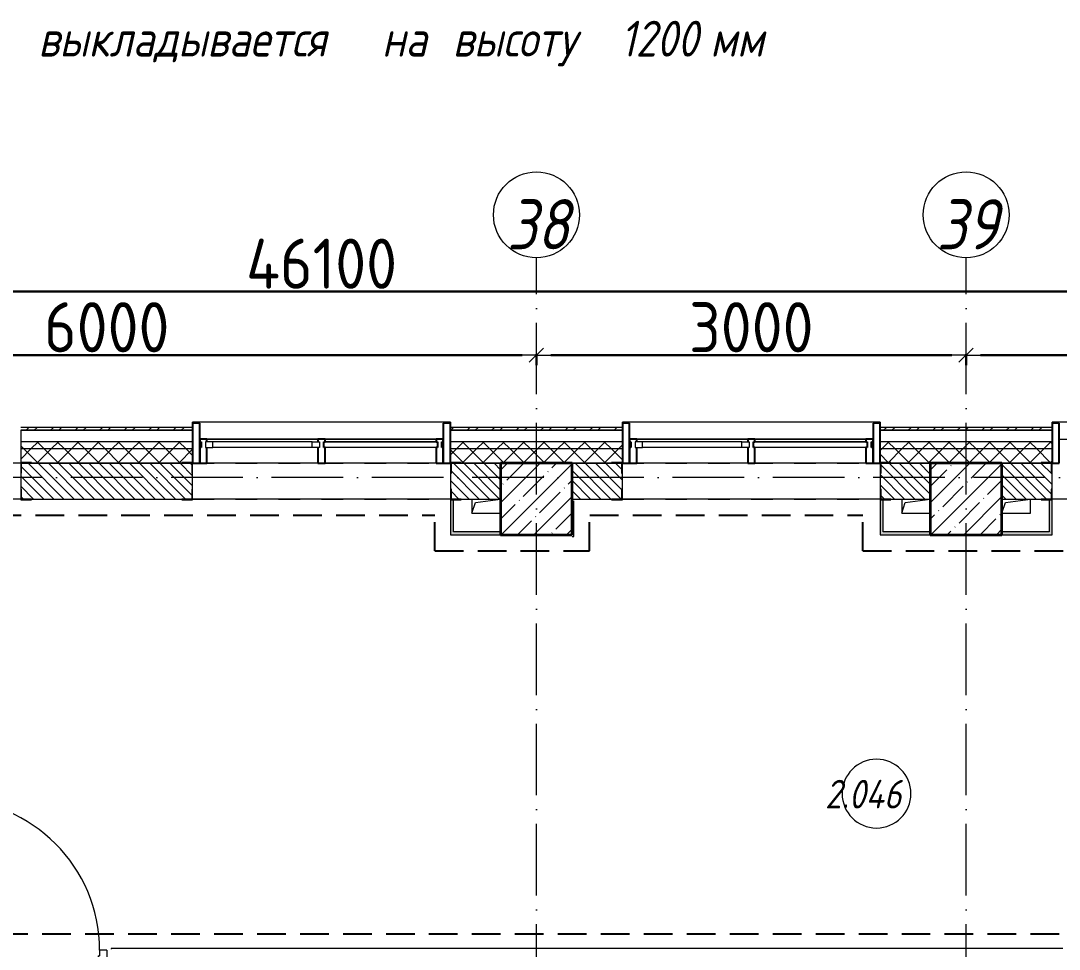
# Model space of a CAD drawing. Header units: millimetres. Extents: x -213536 to 1564669, y -45299 to 942238.
# Drawn here: x -161267 to -154017, y 191833 to 198317 of the extents above; entities that cross this region are included whole.
import ezdxf

# ---------------------------------------------------------------- set-up
doc = ezdxf.new("R2010")
doc.units = ezdxf.units.MM
for name, pattern in [('50_200_ШТРИХ_1Т_ш5_п1_п1_', [700, 500, -100, 0, -100]), ('Штрих короткий', [300, 150, -150]), ('Штриховая _2 мм - 1 мм_', [300, 200, -100])]:
    doc.linetypes.add(name, pattern=pattern)
for name, color, linetype, lineweight in [('0-1', 7, 'Continuous', 5), ('0-2', 7, 'Continuous', 9), ('Импосты витража', 7, 'Continuous', 9), ('Импосты витража-1', 7, 'Continuous', 25), ('Каркас_Импост', 7, 'Continuous', 13), ('Каркас_Импост-1', 7, 'Continuous', 9), ('Марки помещений', 7, 'Continuous', 9), ('Несущие колонны', 7, 'Continuous', 9), ('Несущие колонны-1', 7, 'Continuous', 35), ('Обобщенные модели', 7, 'Continuous', 9), ('Общие ребра', 7, 'Continuous', 9), ('Окна', 7, 'Continuous', 9), ('Оси', 7, 'Continuous', 9), ('Оси-1', 7, 'Continuous', 20), ('Оси-2', 7, '50_200_ШТРИХ_1Т_ш5_п1_п1_', 9), ('Остекление-1', 7, 'Continuous', 9), ('Открывание-1', 7, 'Continuous', 9), ('Панель', 7, 'Continuous', 13), ('Перемычка-1', 7, 'Штрих короткий', 9), ('Размеры', 7, 'Continuous', 15), ('Стены', 7, 'Continuous', 9), ('Стены-1', 7, 'Continuous', 13), ('Текстовые примечания', 7, 'Continuous', 9), ('Штриховка разреза-1', 7, 'Continuous', 9)]:
    doc.layers.add(name, color=color, linetype=linetype, lineweight=lineweight)
doc.layers.add('СТ-1_1', color=7, linetype='Штриховая _2 мм - 1 мм_', lineweight=90, true_color=0x888888)
doc.layers.add('Штриховка разреза-3', color=7, linetype='Continuous', lineweight=9, true_color=0x0080ff)
doc.layers.get('0-2').off()
doc.styles.add('ISOCPEUR_I_1', font='isocpeui.ttf', dxfattribs={"width": 0.85, "height": 2.5})
doc.styles.add('ISOCPEUR_I_2', font='isocpeui.ttf', dxfattribs={"width": 0.85, "height": 2.3})
doc.styles.add('СПДС', font='isocpeur.ttf', dxfattribs={"width": 0.9})
doc.dimstyles.new('Размера А3', dxfattribs={"dimtxt": 200, "dimasz": 100, "dimexe": 70, "dimexo": 100, "dimgap": 20, "dimtad": 1, "dimdec": 0, "dimrnd": 10, "dimzin": 0, "dimdsep": 46, "dimtxsty": 'СПДС', "dimblk": 'ARROWHEAD_6', "dimcen": 1, "dimclrd": 256, "dimclre": 256, "dimclrt": 256, "dimazin": 0, "dimtfac": 1, "dimtdec": 0, "dimtmove": 2, "dimatfit": 3, "dimfxl": 1, "dimtolj": 1, "dimtzin": 0, "dimarcsym": 0})
pattern_1 = [(45, (0, 0), (-70.71068, 70.71068), []), (135, (0, 0), (-70.71068, -70.71068), [])]
pattern_2 = [(135, (0, 0), (-35.35534, -35.35534), [])]

# ---------------------------------------------------------------- blocks, each defined once
blk = doc.blocks.new('BSC_Колонна _Прямоугольная - 500х500-V128-АИ2_02_План отделки стен 2-го этажа _Часть 2_')
at = {"layer": 'Несущие колонны'}
h = blk.add_hatch(dxfattribs=at)
h.set_pattern_fill('FP_127', color=256, style=0, pattern_type=2)
h.set_pattern_definition([(45, (-55950, -11050), (-114.04925, 114.04925), []), (45, (-55835.95, -11050), (-114.04925, 114.04925), [201.613, -40.323, 3.353, -36.97])])
h.paths.add_polyline_path([(-250, -250), (250, -250), (250, 250), (-250, 250)], flags=0)
at = {"layer": 'Несущие колонны-1'}
for p, q in [((250, 250), (-250, 250)), ((-250, 250), (-250, -250)), ((250, -250), (250, 250)), ((-250, -250), (250, -250))]:
    blk.add_line(p, q, dxfattribs=at)
blk = doc.blocks.new('Проем_Дверь_Прямоугольный - 1800х2700h_оконные проемы-25805030-АИ2_02_План отделки стен 2-го этажа _Часть 2_')
at = {"layer": 'Перемычка-1'}
for p, q in [((900, 125), (-900, 125)), ((900, -125), (-900, -125))]:
    blk.add_line(p, q, dxfattribs=at)
blk = doc.blocks.new('PNS_Панель прямоугольная2 - Нр_Стекло - 40мм-26243474-АИ2_02_План отделки стен 2-го этажа _Часть 2_')
at = {"layer": 'Каркас_Импост'}
for p, q in [((-397.5, 0), (-397.5, 40)), ((-397.5, 40), (-347.5, 40)), ((-347.5, 40), (-347.5, 0)), ((397.5, 40), (347.5, 40)), ((347.5, 40), (347.5, 0)), ((397.5, 0), (397.5, 40)), ((-347.5, 0), (-397.5, 0)), ((347.5, 0), (397.5, 0))]:
    blk.add_line(p, q, dxfattribs=at)
at = {"layer": 'Каркас_Импост-1'}
for p, q in [((-347.5, 40), (347.5, 40)), ((-347.5, 0), (347.5, 0))]:
    blk.add_line(p, q, dxfattribs=at)
blk = doc.blocks.new('Прямоугольный импост - Импост структурный с накладкой - 150мм-25647633-АИ2_02_План отделки стен 2-го этажа _Часть 2_')
at = {"layer": 'Импосты витража-1'}
for p, q in [((-25, 0), (-25, 17)), ((-25, 17), (25, 17)), ((-15, 0), (-25, 0)), ((-15, -40), (-15, 0)), ((25, 17), (25, 0)), ((-25, -150), (-25, -40)), ((-25, -40), (-15, -40)), ((25, -40), (25, -150)), ((25, -150), (-25, -150))]:
    blk.add_line(p, q, dxfattribs=at)
blk = doc.blocks.new('Прямоугольный импост - Импост структурный с накладкой - 150мм-25647642-АИ2_02_План отделки стен 2-го этажа _Часть 2_')
at = {"layer": 'Импосты витража'}
for p, q in [((42475, -100), (43250, -100)), ((42475, -267), (43250, -267))]:
    blk.add_line(p, q, dxfattribs=at)
blk = doc.blocks.new('Прямоугольный импост - Импост структурный с накладкой - 150мм-V150-АИ2_02_План отделки стен 2-го этажа _Часть 2_')
at = {"layer": 'Импосты витража-1'}
for p, q in [((-25, 0), (-25, 17)), ((-25, 17), (25, 17)), ((25, 0), (15, 0)), ((15, 0), (15, -40)), ((25, 17), (25, 0)), ((-25, -150), (-25, -40)), ((15, -40), (25, -40)), ((25, -40), (25, -150)), ((25, -150), (-25, -150))]:
    blk.add_line(p, q, dxfattribs=at)
blk = doc.blocks.new('PNS_Панель прямоугольная1 - Нр_Стекло - 40мм-25259299-АИ2_02_План отделки стен 2-го этажа _Часть 2_')
at = {"layer": 'Остекление-1'}
for p, q in [((-387.5, 40), (387.5, 40)), ((-397.5, 0), (397.5, 0)), ((387.5, 0), (-387.5, 0))]:
    blk.add_line(p, q, dxfattribs=at)
blk = doc.blocks.new('Прямоугольный импост - Импост структурный с накладкой - 150мм-25647644-АИ2_02_План отделки стен 2-го этажа _Часть 2_')
at = {"layer": 'Импосты витража-1'}
for p, q in [((-25, 0), (-25, 17)), ((-25, 17), (25, 17)), ((-15, 0), (-25, 0)), ((-15, -40), (-15, 0)), ((25, 0), (15, 0)), ((15, 0), (15, -40)), ((25, 17), (25, 0)), ((-25, -150), (-25, -40)), ((-25, -40), (-15, -40)), ((15, -40), (25, -40)), ((25, -40), (25, -150)), ((25, -150), (-25, -150))]:
    blk.add_line(p, q, dxfattribs=at)
blk = doc.blocks.new('Прямоугольный импост - Откос НВФ_50х280 мм-25993834-АИ2_02_План отделки стен 2-го этажа _Часть 2_')
at = {"layer": 'Импосты витража-1'}
for p, q in [((-50, 130), (0, 130)), ((-50, -150), (-50, 130)), ((0, 130), (0, -144)), ((0, -150), (-50, -150))]:
    blk.add_line(p, q, dxfattribs=at)
blk = doc.blocks.new('Прямоугольный импост - Откос НВФ_50х280 мм-25993838-АИ2_02_План отделки стен 2-го этажа _Часть 2_')
at = {"layer": 'Импосты витража-1'}
for p, q in [((0, 130), (-50, 130)), ((-50, 130), (-50, -150)), ((0, -144), (0, 130)), ((-50, -150), (0, -150))]:
    blk.add_line(p, q, dxfattribs=at)
blk = doc.blocks.new('Прямоугольный импост - Откос НВФ_50х280 мм-25995271-АИ2_02_План отделки стен 2-го этажа _Часть 2_')
at = {"layer": 'Импосты витража-1'}
for p, q in [((-50, 130), (0, 130)), ((-50, -150), (-50, 130)), ((0, 130), (0, -144)), ((0, -150), (-50, -150))]:
    blk.add_line(p, q, dxfattribs=at)
blk = doc.blocks.new('Дверь_СКБ_1Ст_Внутренняя_ШЕР - СОШ_Д-17__Дв_1150x2100h_Лаборантские_ Инструментальные_EI30-28417851-АИ2_02_План отделки стен 2-го этажа _Часть 2_')
at = {"layer": 'Каркас_Импост'}
for p, q in [((-512.5, 100), (-562.5, 100)), ((-562.5, 100), (-562.5, 20)), ((-512.5, 100), (-512.5, 60)), ((587.5, 100), (537.5, 100)), ((537.5, 100), (537.5, 60)), ((587.5, 100), (587.5, 20)), ((-502.5, 20), (-562.5, 20)), ((-512.5, 60), (-502.5, 60)), ((-502.5, 60), (-502.5, 20)), ((527.5, 60), (537.5, 60)), ((527.5, 60), (527.5, 20)), ((587.5, 20), (527.5, 20))]:
    blk.add_line(p, q, dxfattribs=at)
at = {"layer": 'Открывание-1'}
blk.add_arc((-512.5, 100), 1050, 360, 90, dxfattribs=at)
at = {"layer": 'Панель'}
for p, q in [((-512.5, 1150), (-472.5, 1150)), ((-512.5, 1150), (-512.5, 100)), ((-472.5, 100), (-472.5, 1150)), ((-512.5, 100), (-472.5, 100))]:
    blk.add_line(p, q, dxfattribs=at)
blk = doc.blocks.new('Фахверк_СКБ_Уголок - 250_2700-27497298-АИ2_02_План отделки стен 2-го этажа _Часть 2_')
at = {"layer": 'Обобщенные модели'}
for p, q in [((200, 181), (125, 181)), ((125, 181), (125, 106)), ((131, 106), (131, 175)), ((131, 175), (200, 175)), ((200, 175), (200, 181)), ((125, 106), (131, 106)), ((131, -6), (125, -6)), ((125, -6), (125, -81)), ((131, -75), (131, -6)), ((125, -81), (200, -81)), ((200, -75), (131, -75)), ((200, -81), (200, -75))]:
    blk.add_line(p, q, dxfattribs=at)
blk = doc.blocks.new('AR_Отверстие прямоугольное _в плите_ - AR_Отверстие прямоугольное _в плите_-V208-АИ2_02_План отделки стен 2-го этажа _Часть 2_')
at = {"layer": 'Обобщенные модели'}
for p, q in [((-100, 50), (-100, -50)), ((-100, -50), (-75, 25)), ((-75, 25), (100, 50)), ((-100, -50), (100, -50))]:
    blk.add_line(p, q, dxfattribs=at)
blk = doc.blocks.new('AR_Отверстие прямоугольное _в плите_ - AR_Отверстие прямоугольное _в плите_-V209-АИ2_02_План отделки стен 2-го этажа _Часть 2_')
at = {"layer": 'Обобщенные модели'}
for p, q in [((-100, -50), (-75, 25)), ((-75, 25), (100, 50)), ((100, -50), (100, 50)), ((-100, -50), (100, -50))]:
    blk.add_line(p, q, dxfattribs=at)
blk = doc.blocks.new('Отлив_СКБ - Отлив витража_120_НВФ-31885689-АИ2_02_План отделки стен 2-го этажа _Часть 2_')
at = {"layer": 'Окна'}
for p, q in [((0, 113), (0, 120)), ((1800, 120), (0, 120)), ((1800, 120), (1800, 113)), ((50, 2), (1750, 2))]:
    blk.add_line(p, q, dxfattribs=at)
blk = doc.blocks.new('0125-Р-ОО-Ш2-АР-о_23_10_2024_rvt-1-АИ2_02_План отделки стен 2-го этажа _Часть 2_')
at = {"layer": 'Несущие колонны'}
h = blk.add_hatch(dxfattribs=at)
h.set_pattern_fill('FP_1', color=256, style=0, pattern_type=2)
h.set_pattern_definition([(45, (0, 0), (-114.04925, 114.04925), []), (45, (114.05, 0), (-114.04925, 114.04925), [201.612, -40.322, 3.353, -36.97])])
h.paths.add_polyline_path([(52806.7, 10800), (53200, 10800), (53200, 11300), (52700, 11300), (52700, 10800)], flags=0)
at = {"layer": 'Штриховка разреза-1'}
h = blk.add_hatch(dxfattribs=at)
h.set_pattern_fill('FP_80', color=256, style=0, pattern_type=2)
h.set_pattern_definition([(45, (0, 0), (-85.53659, 85.53659), []), (45, (57.02, 0), (-85.53659, 85.53659), [])])
h.paths.add_polyline_path([(74215, 11530), (74215, 11550), (70350, 11550), (70350, 11530), (72378.4, 11530)], flags=0)
h.paths.add_polyline_path([(68550, 11530), (68550, 11550), (67350, 11550), (67350, 11530), (67718.5, 11530)], flags=0)
h.paths.add_polyline_path([(65550, 11530), (65550, 11550), (64350, 11550), (64350, 11530), (64922.5, 11530)], flags=0)
h.paths.add_polyline_path([(62126.6, 11530), (62550, 11530), (62550, 11550), (61350, 11550), (61350, 11530)], flags=0)
h.paths.add_polyline_path([(58350, 11530), (59550, 11530), (59550, 11550), (58350, 11550)], flags=0)
h.paths.add_polyline_path([(56550, 11530), (56550, 11550), (55350, 11550), (55350, 11530), (56534.6, 11530)], flags=0)
h.paths.add_polyline_path([(53550, 11530), (53550, 11550), (52350, 11550), (52350, 11530), (53272.7, 11530)], flags=0)
h.paths.add_polyline_path([(50010.7, 11530), (50550, 11530), (50550, 11550), (49350, 11550), (49350, 11530)], flags=0)
h.paths.add_polyline_path([(47214.7, 11530), (47550, 11530), (47550, 11550), (46350, 11550), (46350, 11530), (46748.7, 11530)], flags=0)
h.paths.add_polyline_path([(44550, 11530), (44550, 11550), (43350, 11550), (43350, 11530), (44418.8, 11530)], flags=0)
h.paths.add_polyline_path([(40690.8, 11530), (41550, 11530), (41550, 11550), (40685, 11550), (40685, 11530)], flags=0)
h = blk.add_hatch(dxfattribs=at)
h.set_pattern_fill('FP_81', color=256, style=0, pattern_type=2)
h.set_pattern_definition(pattern_1)
h.paths.add_polyline_path([(76700, 11400), (76700, 11450), (70350, 11450), (70350, 11400), (76106.4, 11400)], flags=0)
h.paths.add_polyline_path([(67718.5, 11400), (68550, 11400), (68550, 11450), (67350, 11450), (67350, 11400)], flags=0)
h.paths.add_polyline_path([(64350, 11400), (65550, 11400), (65550, 11450), (64350, 11450)], flags=0)
h.paths.add_polyline_path([(61350, 11400), (62550, 11400), (62550, 11450), (61350, 11450)], flags=0)
h.paths.add_polyline_path([(59330.6, 11400), (59550, 11400), (59550, 11450), (58350, 11450), (58350, 11400)], flags=0)
h.paths.add_polyline_path([(53550, 11400), (53550, 11450), (52350, 11450), (52350, 11400), (53272.7, 11400)], flags=0)
h.paths.add_polyline_path([(56534.6, 11400), (56550, 11400), (56550, 11450), (55350, 11450), (55350, 11400), (55602.6, 11400)], flags=0)
h.paths.add_polyline_path([(50010.7, 11400), (50550, 11400), (50550, 11450), (49350, 11450), (49350, 11400)], flags=0)
h.paths.add_polyline_path([(47550, 11400), (47550, 11450), (46350, 11450), (46350, 11400), (47214.7, 11400)], flags=0)
h.paths.add_polyline_path([(44418.8, 11400), (44550, 11400), (44550, 11450), (43350, 11450), (43350, 11400), (43486.8, 11400)], flags=0)
h.paths.add_polyline_path([(41156.8, 11400), (41550, 11400), (41550, 11450), (40150, 11450), (40150, 11400), (40690.8, 11400)], flags=0)
h.paths.add_polyline_path([(38350, 11400), (38350, 11450), (37150, 11450), (37150, 11400), (37894.8, 11400)], flags=0)
h.paths.add_polyline_path([(29350, 11400), (29350, 11450), (26180, 11450), (26180, 11400), (29040.9, 11400)], flags=0)
h = blk.add_hatch(dxfattribs=at)
h.set_pattern_fill('FP_81', color=256, style=0, pattern_type=2)
h.set_pattern_definition(pattern_1)
h.paths.add_polyline_path([(74200, 11300), (76700, 11300), (76700, 11400), (70350, 11400), (70350, 11306), (70425, 11306), (70425, 11300), (73700, 11300)], flags=0)
h.paths.add_polyline_path([(68475, 11300), (68475, 11306), (68550, 11306), (68550, 11400), (67350, 11400), (67350, 11306), (67425, 11306), (67425, 11300), (67718.5, 11300)], flags=0)
h.paths.add_polyline_path([(65200, 11300), (65475, 11300), (65475, 11306), (65550, 11306), (65550, 11400), (64350, 11400), (64350, 11306), (64425, 11306), (64425, 11300), (64922.5, 11300)], flags=0)
h.paths.add_polyline_path([(62126.6, 11300), (62475, 11300), (62475, 11306), (62550, 11306), (62550, 11400), (61350, 11400), (61350, 11306), (61425, 11306), (61425, 11300), (61700, 11300)], flags=0)
h.paths.add_polyline_path([(58425, 11300), (59475, 11300), (59475, 11306), (59550, 11306), (59550, 11400), (58350, 11400), (58350, 11306), (58425, 11306)], flags=0)
h.paths.add_polyline_path([(55700, 11300), (56475, 11300), (56475, 11306), (56550, 11306), (56550, 11400), (55350, 11400), (55350, 11306), (55425, 11306), (55425, 11300), (55602.6, 11300)], flags=0)
h.paths.add_polyline_path([(52806.7, 11300), (53475, 11300), (53475, 11306), (53550, 11306), (53550, 11400), (52350, 11400), (52350, 11306), (52425, 11306), (52425, 11300), (52700, 11300)], flags=0)
h.paths.add_polyline_path([(50010.7, 11300), (50475, 11300), (50475, 11306), (50550, 11306), (50550, 11400), (49350, 11400), (49350, 11306), (49425, 11306), (49425, 11300)], flags=0)
h.paths.add_polyline_path([(47200, 11300), (47475, 11300), (47475, 11306), (47550, 11306), (47550, 11400), (46350, 11400), (46350, 11306), (46425, 11306), (46425, 11300), (46748.7, 11300)], flags=0)
h.paths.add_polyline_path([(44475, 11300), (44475, 11306), (44550, 11306), (44550, 11400), (43350, 11400), (43350, 11306), (43425, 11306), (43425, 11300), (44418.8, 11300)], flags=0)
h.paths.add_polyline_path([(41475, 11300), (41475, 11306), (41550, 11306), (41550, 11400), (40150, 11400), (40150, 11300), (41200, 11300)], flags=0)
h.paths.add_polyline_path([(38275, 11300), (38275, 11306), (38350, 11306), (38350, 11400), (37150, 11400), (37150, 11300), (37894.8, 11300)], flags=0)
h.paths.add_polyline_path([(29275, 11300), (29275, 11306), (29350, 11306), (29350, 11400), (26180, 11400), (26180, 11300), (29040.9, 11300)], flags=0)
h = blk.add_hatch(dxfattribs=at)
h.set_pattern_fill('FP_2', color=256, style=0, pattern_type=2)
h.set_pattern_definition(pattern_2)
h.paths.add_polyline_path([(52356, 11050), (52700, 11050), (52700, 11300), (52356, 11300), (52356, 11231), (52350, 11231), (52350, 11119), (52356, 11119), (52356, 11054.3)], flags=0)
h.paths.add_polyline_path([(49356, 11050), (50544, 11050), (50544, 11119), (50550, 11119), (50550, 11231), (50544, 11231), (50544, 11300), (49356, 11300), (49356, 11231), (49350, 11231), (49350, 11119), (49356, 11119), (49356, 11051.2)], flags=0)
h.paths.add_polyline_path([(47200, 11050), (47544, 11050), (47544, 11119), (47550, 11119), (47550, 11231), (47544, 11231), (47544, 11300), (47200, 11300)], flags=0)
h = blk.add_hatch(dxfattribs=at)
h.set_pattern_fill('FP_2', color=256, style=0, pattern_type=2)
h.set_pattern_definition(pattern_2)
h.paths.add_polyline_path([(55356, 11050), (55700, 11050), (55700, 11300), (55356, 11300), (55356, 11231), (55350, 11231), (55350, 11119), (55356, 11119), (55356, 11054.3)], flags=0)
h.paths.add_polyline_path([(53272.7, 11050), (53544, 11050), (53544, 11119), (53550, 11119), (53550, 11231), (53544, 11231), (53544, 11300), (53200, 11300), (53200, 11050)], flags=0)
h = blk.add_hatch(dxfattribs=at)
h.set_pattern_fill('FP_2', color=256, style=0, pattern_type=2)
h.set_pattern_definition(pattern_2)
h.paths.add_polyline_path([(61356, 11050), (61700, 11050), (61700, 11300), (61356, 11300), (61356, 11231), (61350, 11231), (61350, 11119), (61356, 11119), (61356, 11054.3)], flags=0)
h.paths.add_polyline_path([(59475, 11050), (59544, 11050), (59544, 11119), (59550, 11119), (59550, 11231), (59544, 11231), (59544, 11300), (58356, 11300), (58356, 11231), (58350, 11231), (58350, 11119), (58356, 11119), (58356, 11050), (59330.6, 11050)], flags=0)
h.paths.add_polyline_path([(56534.6, 11050), (56544, 11050), (56544, 11119), (56550, 11119), (56550, 11231), (56544, 11231), (56544, 11300), (56200, 11300), (56200, 11050), (56475, 11050)], flags=0)
at = {"layer": 'Несущие колонны-1'}
for p, q in [((53200, 11300), (52700, 11300)), ((52700, 11300), (52700, 10800)), ((53200, 10800), (53200, 11300)), ((52700, 10800), (53200, 10800))]:
    blk.add_line(p, q, dxfattribs=at)
at = {"layer": 'Общие ребра'}
for p, q in [((50550, 11450), (49350, 11450)), ((50550, 11400), (49350, 11400)), ((53550, 11450), (52350, 11450)), ((53550, 11400), (52350, 11400)), ((56550, 11450), (55350, 11450)), ((56550, 11400), (55350, 11400)), ((49425, 11300), (50475, 11300)), ((50475, 11300), (49425, 11300)), ((52425, 11300), (52700, 11300)), ((52700, 11300), (52425, 11300)), ((53200, 11300), (53475, 11300)), ((53475, 11300), (53200, 11300)), ((55425, 11300), (55700, 11300)), ((55700, 11300), (55425, 11300)), ((56200, 11300), (56475, 11300)), ((56475, 11300), (56200, 11300))]:
    blk.add_line(p, q, dxfattribs=at)
at = {"layer": 'Стены'}
for p, q in [((49350, 11050), (47550, 11050)), ((52350, 11050), (50550, 11050)), ((55350, 11050), (53550, 11050)), ((58350, 11050), (56550, 11050))]:
    blk.add_line(p, q, dxfattribs=at)
at = {"layer": 'Стены-1'}
for p, q in [((50550, 11550), (49350, 11550)), ((50550, 11530), (49350, 11530)), ((49350, 11530), (49350, 11306)), ((49350, 11530), (50550, 11530)), ((50550, 11530), (50550, 11550)), ((50550, 11306), (50550, 11530)), ((53550, 11550), (52350, 11550)), ((52350, 11550), (52350, 11530)), ((53550, 11530), (52350, 11530)), ((52350, 11530), (52350, 11306)), ((52350, 11530), (53550, 11530)), ((53550, 11530), (53550, 11550)), ((53550, 11306), (53550, 11530)), ((56550, 11550), (55350, 11550)), ((55350, 11550), (55350, 11530)), ((56550, 11530), (55350, 11530)), ((55350, 11530), (55350, 11306)), ((55350, 11530), (56550, 11530)), ((56550, 11530), (56550, 11550)), ((56550, 11306), (56550, 11530)), ((52700, 11300), (53200, 11300)), ((52700, 11050), (52700, 11300)), ((53200, 11300), (53200, 11050)), ((49350, 11231), (49350, 11119)), ((50550, 11119), (50550, 11231)), ((52350, 11231), (52350, 11119)), ((53550, 11119), (53550, 11231)), ((55350, 11231), (55350, 11119)), ((56550, 11119), (56550, 11231)), ((49425, 11050), (50475, 11050)), ((52425, 11050), (52700, 11050)), ((53200, 11050), (53475, 11050)), ((55425, 11050), (55700, 11050)), ((56200, 11050), (56475, 11050))]:
    blk.add_line(p, q, dxfattribs=at)
at = {"layer": '0-2'}
for name, p in [('Отлив_СКБ - Отлив витража_120_НВФ-31885689-АИ2_02_План отделки стен 2-го этажа _Часть 2_', (50550, 11467)), ('Прямоугольный импост - Откос НВФ_50х280 мм-25993838-АИ2_02_План отделки стен 2-го этажа _Часть 2_', (52350, 11450)), ('Отлив_СКБ - Отлив витража_120_НВФ-31885689-АИ2_02_План отделки стен 2-го этажа _Часть 2_', (53550, 11467)), ('Прямоугольный импост - Откос НВФ_50х280 мм-25993838-АИ2_02_План отделки стен 2-го этажа _Часть 2_', (55350, 11450)), ('Отлив_СКБ - Отлив витража_120_НВФ-31885689-АИ2_02_План отделки стен 2-го этажа _Часть 2_', (56550, 11467)), ('Проем_Дверь_Прямоугольный - 1800х2700h_оконные проемы-25805030-АИ2_02_План отделки стен 2-го этажа _Часть 2_', (48450, 11175)), ('Фахверк_СКБ_Уголок - 250_2700-27497298-АИ2_02_План отделки стен 2-го этажа _Часть 2_', (49225, 11125)), ('Фахверк_СКБ_Уголок - 250_2700-27497298-АИ2_02_План отделки стен 2-го этажа _Часть 2_', (52225, 11125)), ('Фахверк_СКБ_Уголок - 250_2700-27497298-АИ2_02_План отделки стен 2-го этажа _Часть 2_', (55225, 11125)), ('BSC_Колонна _Прямоугольная - 500х500-V128-АИ2_02_План отделки стен 2-го этажа _Часть 2_', (55950, 11050)), ('Проем_Дверь_Прямоугольный - 1800х2700h_оконные проемы-25805030-АИ2_02_План отделки стен 2-го этажа _Часть 2_', (57450, 11175)), ('AR_Отверстие прямоугольное _в плите_ - AR_Отверстие прямоугольное _в плите_-V208-АИ2_02_План отделки стен 2-го этажа _Часть 2_', (52600, 11000)), ('AR_Отверстие прямоугольное _в плите_ - AR_Отверстие прямоугольное _в плите_-V208-АИ2_02_План отделки стен 2-го этажа _Часть 2_', (55600, 11000)), ('AR_Отверстие прямоугольное _в плите_ - AR_Отверстие прямоугольное _в плите_-V209-АИ2_02_План отделки стен 2-го этажа _Часть 2_', (56300, 11000)), ('Дверь_СКБ_1Ст_Внутренняя_ШЕР - СОШ_Д-17__Дв_1150x2100h_Лаборантские_ Инструментальные_EI30-28417851-АИ2_02_План отделки стен 2-го этажа _Часть 2_', (49362.5, 7800))]:
    blk.add_blockref(name, p, dxfattribs=at)
at = {"layer": '0-2', "extrusion": (0, 0, -1)}
for name, p in [('Прямоугольный импост - Откос НВФ_50х280 мм-25993834-АИ2_02_План отделки стен 2-го этажа _Часть 2_', (-50550, 11450)), ('Прямоугольный импост - Откос НВФ_50х280 мм-25993834-АИ2_02_План отделки стен 2-го этажа _Часть 2_', (-53550, 11450)), ('Прямоугольный импост - Откос НВФ_50х280 мм-25995271-АИ2_02_План отделки стен 2-го этажа _Часть 2_', (-56550, 11450)), ('Прямоугольный импост - Импост структурный с накладкой - 150мм-V150-АИ2_02_План отделки стен 2-го этажа _Часть 2_', (-50625, 11450)), ('Прямоугольный импост - Импост структурный с накладкой - 150мм-25647633-АИ2_02_План отделки стен 2-го этажа _Часть 2_', (-51450, 11450)), ('Прямоугольный импост - Импост структурный с накладкой - 150мм-25647644-АИ2_02_План отделки стен 2-го этажа _Часть 2_', (-52275, 11450)), ('Прямоугольный импост - Импост структурный с накладкой - 150мм-V150-АИ2_02_План отделки стен 2-го этажа _Часть 2_', (-53625, 11450)), ('Прямоугольный импост - Импост структурный с накладкой - 150мм-25647633-АИ2_02_План отделки стен 2-го этажа _Часть 2_', (-54450, 11450)), ('Прямоугольный импост - Импост структурный с накладкой - 150мм-25647644-АИ2_02_План отделки стен 2-го этажа _Часть 2_', (-55275, 11450))]:
    blk.add_blockref(name, p, dxfattribs=at)
at = {"layer": '0-2', "rotation": 180}
for name, p in [('Прямоугольный импост - Импост структурный с накладкой - 150мм-25647642-АИ2_02_План отделки стен 2-го этажа _Часть 2_', (93900, 11200)), ('Прямоугольный импост - Импост структурный с накладкой - 150мм-25647642-АИ2_02_План отделки стен 2-го этажа _Часть 2_', (94725, 11200)), ('Прямоугольный импост - Импост структурный с накладкой - 150мм-25647642-АИ2_02_План отделки стен 2-го этажа _Часть 2_', (96900, 11200)), ('Прямоугольный импост - Импост структурный с накладкой - 150мм-25647642-АИ2_02_План отделки стен 2-го этажа _Часть 2_', (97725, 11200)), ('PNS_Панель прямоугольная2 - Нр_Стекло - 40мм-26243474-АИ2_02_План отделки стен 2-го этажа _Часть 2_', (51037.5, 11450)), ('PNS_Панель прямоугольная1 - Нр_Стекло - 40мм-25259299-АИ2_02_План отделки стен 2-го этажа _Часть 2_', (51862.5, 11450)), ('PNS_Панель прямоугольная2 - Нр_Стекло - 40мм-26243474-АИ2_02_План отделки стен 2-го этажа _Часть 2_', (54037.5, 11450)), ('PNS_Панель прямоугольная1 - Нр_Стекло - 40мм-25259299-АИ2_02_План отделки стен 2-го этажа _Часть 2_', (54862.5, 11450)), ('Фахверк_СКБ_Уголок - 250_2700-27497298-АИ2_02_План отделки стен 2-го этажа _Часть 2_', (50675, 11225)), ('Проем_Дверь_Прямоугольный - 1800х2700h_оконные проемы-25805030-АИ2_02_План отделки стен 2-го этажа _Часть 2_', (51450, 11175)), ('Фахверк_СКБ_Уголок - 250_2700-27497298-АИ2_02_План отделки стен 2-го этажа _Часть 2_', (53675, 11225)), ('Проем_Дверь_Прямоугольный - 1800х2700h_оконные проемы-25805030-АИ2_02_План отделки стен 2-го этажа _Часть 2_', (54450, 11175)), ('Фахверк_СКБ_Уголок - 250_2700-27497298-АИ2_02_План отделки стен 2-го этажа _Часть 2_', (56675, 11225))]:
    blk.add_blockref(name, p, dxfattribs=at)
blk = doc.blocks.new('AI_Марка_Помещение_х1__Общий_E___ISO-2_1K_ - Номер-16210215-АИ2_02_План отделки стен 2-го этажа _Часть 2_')
at = {"layer": 'Марки помещений'}
for start, end in [(360, 180), (180, 360)]:
    blk.add_arc((0.039, 0.312), 2.4, start, end, dxfattribs=at)
blk = doc.blocks.new('Ось сетки - Круг_Ø6_00__ISO-2_5_0_9K_-16731441-АИ2_02_План отделки стен 2-го этажа _Часть 2_')
at = {"layer": 'Оси-1'}
blk.add_circle((0, 0), 3, dxfattribs=at)
blk = doc.blocks.new('ARROWHEAD_6')
at = {"color": 0, "linetype": 'Continuous'}
for p, q in [((0, 0), (-1, 0)), ((-0.5, -0.5), (0.5, 0.5))]:
    blk.add_line(p, q, dxfattribs=at)
blk = doc.blocks.new('*D3079')
at = {"layer": 'Defpoints', "color": 0, "transparency": 16777216}
for p in [(253195.6, 224975.8), (259195.6, 224975.8), (259195.6, 224869.7)]:
    blk.add_point(p, dxfattribs=at)
at = {"layer": 'Размеры', "lineweight": -2, "transparency": 16777216}
for p, q in [((253195.6, 224875.8), (253195.6, 224799.7)), ((253295.6, 224869.7), (259095.6, 224869.7)), ((259195.6, 224875.8), (259195.6, 224799.7))]:
    blk.add_line(p, q, dxfattribs=at)
at = {"layer": 'Размеры', "lineweight": -2, "transparency": 16777216, "xscale": 100, "yscale": 100, "zscale": 100, "rotation": 180}
blk.add_blockref('ARROWHEAD_6', (253195.6, 224869.7), dxfattribs=at)
at = {"layer": 'Размеры', "lineweight": -2, "transparency": 16777216, "xscale": 100, "yscale": 100, "zscale": 100}
blk.add_blockref('ARROWHEAD_6', (259195.6, 224869.7), dxfattribs=at)
at = {"layer": 'Размеры', "lineweight": 25, "transparency": 16777216, "insert": (256195.6, 225064.7), "char_height": 350, "width": 2.488, "attachment_point": 5, "style": 'СПДС'}
blk.add_mtext('\\A1;6000', dxfattribs=at)
blk = doc.blocks.new('*D3080')
at = {"layer": 'Defpoints', "color": 0, "transparency": 16777216}
for p in [(259195.6, 224975.8), (262195.6, 224975.8), (262195.6, 224869.7)]:
    blk.add_point(p, dxfattribs=at)
at = {"layer": 'Размеры', "lineweight": -2, "transparency": 16777216}
for p, q in [((259195.6, 224875.8), (259195.6, 224799.7)), ((259295.6, 224869.7), (262095.6, 224869.7)), ((262195.6, 224875.8), (262195.6, 224799.7))]:
    blk.add_line(p, q, dxfattribs=at)
at = {"layer": 'Размеры', "lineweight": -2, "transparency": 16777216, "xscale": 100, "yscale": 100, "zscale": 100, "rotation": 180}
blk.add_blockref('ARROWHEAD_6', (259195.6, 224869.7), dxfattribs=at)
at = {"layer": 'Размеры', "lineweight": -2, "transparency": 16777216, "xscale": 100, "yscale": 100, "zscale": 100}
blk.add_blockref('ARROWHEAD_6', (262195.6, 224869.7), dxfattribs=at)
at = {"layer": 'Размеры', "lineweight": 25, "transparency": 16777216, "insert": (260695.6, 225064.7), "char_height": 350, "width": 2.488, "attachment_point": 5, "style": 'СПДС'}
blk.add_mtext('\\A1;3000', dxfattribs=at)
blk = doc.blocks.new('*D3081')
at = {"layer": 'Defpoints', "color": 0, "transparency": 16777216}
for p in [(262195.6, 224975.8), (268195.6, 224975.8), (268195.6, 224869.7)]:
    blk.add_point(p, dxfattribs=at)
at = {"layer": 'Размеры', "lineweight": -2, "transparency": 16777216}
for p, q in [((262195.6, 224875.8), (262195.6, 224799.7)), ((262295.6, 224869.7), (268095.6, 224869.7)), ((268195.6, 224875.8), (268195.6, 224799.7))]:
    blk.add_line(p, q, dxfattribs=at)
at = {"layer": 'Размеры', "lineweight": -2, "transparency": 16777216, "xscale": 100, "yscale": 100, "zscale": 100, "rotation": 180}
blk.add_blockref('ARROWHEAD_6', (262195.6, 224869.7), dxfattribs=at)
at = {"layer": 'Размеры', "lineweight": -2, "transparency": 16777216, "xscale": 100, "yscale": 100, "zscale": 100}
blk.add_blockref('ARROWHEAD_6', (268195.6, 224869.7), dxfattribs=at)
at = {"layer": 'Размеры', "lineweight": 25, "transparency": 16777216, "insert": (265195.6, 225064.7), "char_height": 350, "width": 2.488, "attachment_point": 5, "style": 'СПДС'}
blk.add_mtext('\\A1;6000', dxfattribs=at)
blk = doc.blocks.new('*D3086')
at = {"layer": 'Defpoints', "color": 0, "transparency": 16777216}
for p in [(234645.6, 225419.6), (280745.6, 225313.5), (280745.6, 224279.9)]:
    blk.add_point(p, dxfattribs=at)
at = {"layer": 'Размеры', "lineweight": -2, "transparency": 16777216}
for p, q in [((280745.6, 224379.9), (280745.6, 225383.5)), ((234645.6, 225319.6), (234645.6, 225243.5)), ((234745.6, 225313.5), (280645.6, 225313.5))]:
    blk.add_line(p, q, dxfattribs=at)
at = {"layer": 'Размеры', "lineweight": -2, "transparency": 16777216, "xscale": 100, "yscale": 100, "zscale": 100, "rotation": 180}
blk.add_blockref('ARROWHEAD_6', (234645.6, 225313.5), dxfattribs=at)
at = {"layer": 'Размеры', "lineweight": -2, "transparency": 16777216, "xscale": 100, "yscale": 100, "zscale": 100}
blk.add_blockref('ARROWHEAD_6', (280745.6, 225313.5), dxfattribs=at)
at = {"layer": 'Размеры', "lineweight": 25, "transparency": 16777216, "insert": (257695.6, 225508.5), "char_height": 350, "width": 2.997, "attachment_point": 5, "style": 'СПДС'}
blk.add_mtext('\\A1;46100', dxfattribs=at)
blk = doc.blocks.new('Оси1')
at = {"layer": 'Оси-2'}
for p, q in [((259195.6, 210594.5), (259195.6, 225549.9)), ((262195.6, 210594.5), (262195.6, 225549.9)), ((312453.9, 224015.2), (203926.8, 224015.2))]:
    blk.add_line(p, q, dxfattribs=at)
at = {"layer": 'Оси-1', "xscale": 99.99999999999993, "yscale": 99.99999999999993, "zscale": 99.99999999999993}
for p in [(259195.6, 225849.9), (262195.6, 225849.9)]:
    blk.add_blockref('Ось сетки - Круг_Ø6_00__ISO-2_5_0_9K_-16731441-АИ2_02_План отделки стен 2-го этажа _Часть 2_', p, dxfattribs=at)
at = {"layer": 'Оси', "char_height": 350, "width": 404.05, "attachment_point": 1, "style": 'ISOCPEUR_I_1'}
for s, insert in [('38', (258990.7, 225958.6)), ('39', (261990.7, 225958.6))]:
    blk.add_mtext(s, dxfattribs=dict(at, insert=insert))
at = {"layer": 'Размеры', "lineweight": 25}
for base, p1, p2, picture, middle in [((280745.6, 225313.5), (234645.6, 225419.6), (280745.6, 224279.9), '*D3086', (257695.6, 225508.5)), ((259195.6, 224869.7), (253195.6, 224975.8), (259195.6, 224975.8), '*D3079', (256195.6, 225064.7)), ((262195.6, 224869.7), (259195.6, 224975.8), (262195.6, 224975.8), '*D3080', (260695.6, 225064.7)), ((268195.6, 224869.7), (262195.6, 224975.8), (268195.6, 224975.8), '*D3081', (265195.6, 225064.7))]:
    dim = blk.add_linear_dim(base=base, p1=p1, p2=p2, dimstyle='Размера А3', override={"dimtxt": 350}, dxfattribs=at)
    dim.commit()
    dim.dimension.update_dxf_attribs({"geometry": picture, "text_midpoint": middle})

msp = doc.modelspace()

# ---------------------------------------------------------------- hatches: boundary and pattern name
at = {"layer": 'Штриховка разреза-3'}
for points in [[(-158261, 194747.3), (-158247, 194747.3), (-158247, 194971.3), (-158267, 194971.3), (-158267, 194747.3)], [(-155261, 194747.3), (-155247, 194747.3), (-155247, 194971.3), (-155267, 194971.3), (-155267, 194747.3)], [(-154067, 194747.3), (-154067, 194971.3), (-154087, 194971.3), (-154087, 194747.3), (-154073, 194747.3)], [(-157917, 194727.3), (-157917, 194747.3), (-158267, 194747.3), (-158267, 194727.3)], [(-154917, 194727.3), (-154917, 194747.3), (-155267, 194747.3), (-155267, 194727.3), (-155014.4, 194727.3)], [(-154067, 194727.3), (-154067, 194747.3), (-154417, 194747.3), (-154417, 194727.3), (-154082.4, 194727.3)]]:
    msp.add_hatch(color=256, dxfattribs=at).paths.add_polyline_path(points, flags=0)

# ---------------------------------------------------------------- linework, layer by layer
at = {"layer": 'СТ-1_1', "lineweight": 25}
for p, q in [((-162965, 194865.3), (-158377, 194865.3)), ((-158377, 194615.3), (-158377, 194865.3)), ((-157297, 194615.3), (-157297, 194865.3)), ((-157294.2, 194865.3), (-155389, 194865.3)), ((-155389, 194615.3), (-155389, 194865.3)), ((-158377, 194615.3), (-157297, 194615.3)), ((-155389, 194615.3), (-153929, 194615.3)), ((-126717, 191939.3), (-169477, 191939.3))]:
    msp.add_line(p, q, dxfattribs=at)
at = {"layer": 'Стены-1'}
for p, q in [((-158267, 194971.3), (-158267, 194727.3)), ((-158247, 194747.3), (-158247, 194971.3)), ((-157417, 194965.3), (-157417, 194727.3)), ((-157405, 194715.3), (-157405, 194965.3)), ((-155267, 194971.3), (-155267, 194727.3)), ((-155247, 194747.3), (-155247, 194971.3)), ((-154087, 194971.3), (-154087, 194747.3)), ((-154067, 194727.3), (-154067, 194971.3)), ((-157917, 194747.3), (-158247, 194747.3)), ((-157917, 194727.3), (-157917, 194747.3)), ((-154917, 194747.3), (-155247, 194747.3)), ((-154087, 194747.3), (-154417, 194747.3)), ((-158267, 194727.3), (-157917, 194727.3)), ((-157417, 194715.3), (-157405, 194715.3)), ((-155267, 194727.3), (-154917, 194727.3)), ((-154417, 194727.3), (-154067, 194727.3)), ((-153992, 191839.3), (-160637, 191839.3)), ((-160637, 191839.3), (-160637, 191833.3))]:
    msp.add_line(p, q, dxfattribs=at)

# ---------------------------------------------------------------- block references
at = {"color": 2, "lineweight": 30}
msp.add_blockref('Оси1', (-416862.6, -28888), dxfattribs=at)
at = {"layer": '0-1'}
msp.add_blockref('0125-Р-ОО-Ш2-АР-о_23_10_2024_rvt-1-АИ2_02_План отделки стен 2-го этажа _Часть 2_', (-210617, 183927.3), dxfattribs=at)
at = {"layer": 'Марки помещений', "xscale": 99.99999999999993, "yscale": 99.99999999999993, "zscale": 99.99999999999993}
msp.add_blockref('AI_Марка_Помещение_х1__Общий_E___ISO-2_1K_ - Номер-16210215-АИ2_02_План отделки стен 2-го этажа _Часть 2_', (-155296.6, 192888.5), dxfattribs=at)

# ---------------------------------------------------------------- texts
at = {"layer": 'Марки помещений', "insert": (-155652.2, 193016.3), "char_height": 200, "width": 817.721, "attachment_point": 1, "style": 'ISOCPEUR_I_2'}
msp.add_mtext('2.046', dxfattribs=at)
at = {"layer": 'Текстовые примечания', "char_height": 250, "attachment_point": 1, "style": 'ISOCPEUR_I_1'}
for s, insert, width in [(' 1200', (-157215.9, 198316.9), 923.544), ('выкладывается', (-161145, 198316.9), 2734.556), ('на', (-158745.9, 198316.9), 425.696), ('высоту', (-158251.8, 198316.9), 1255.443), ('мм', (-156453.9, 198316.9), 447.342)]:
    msp.add_mtext(s, dxfattribs=dict(at, insert=insert, width=width))

doc.saveas('drawing.dxf')
